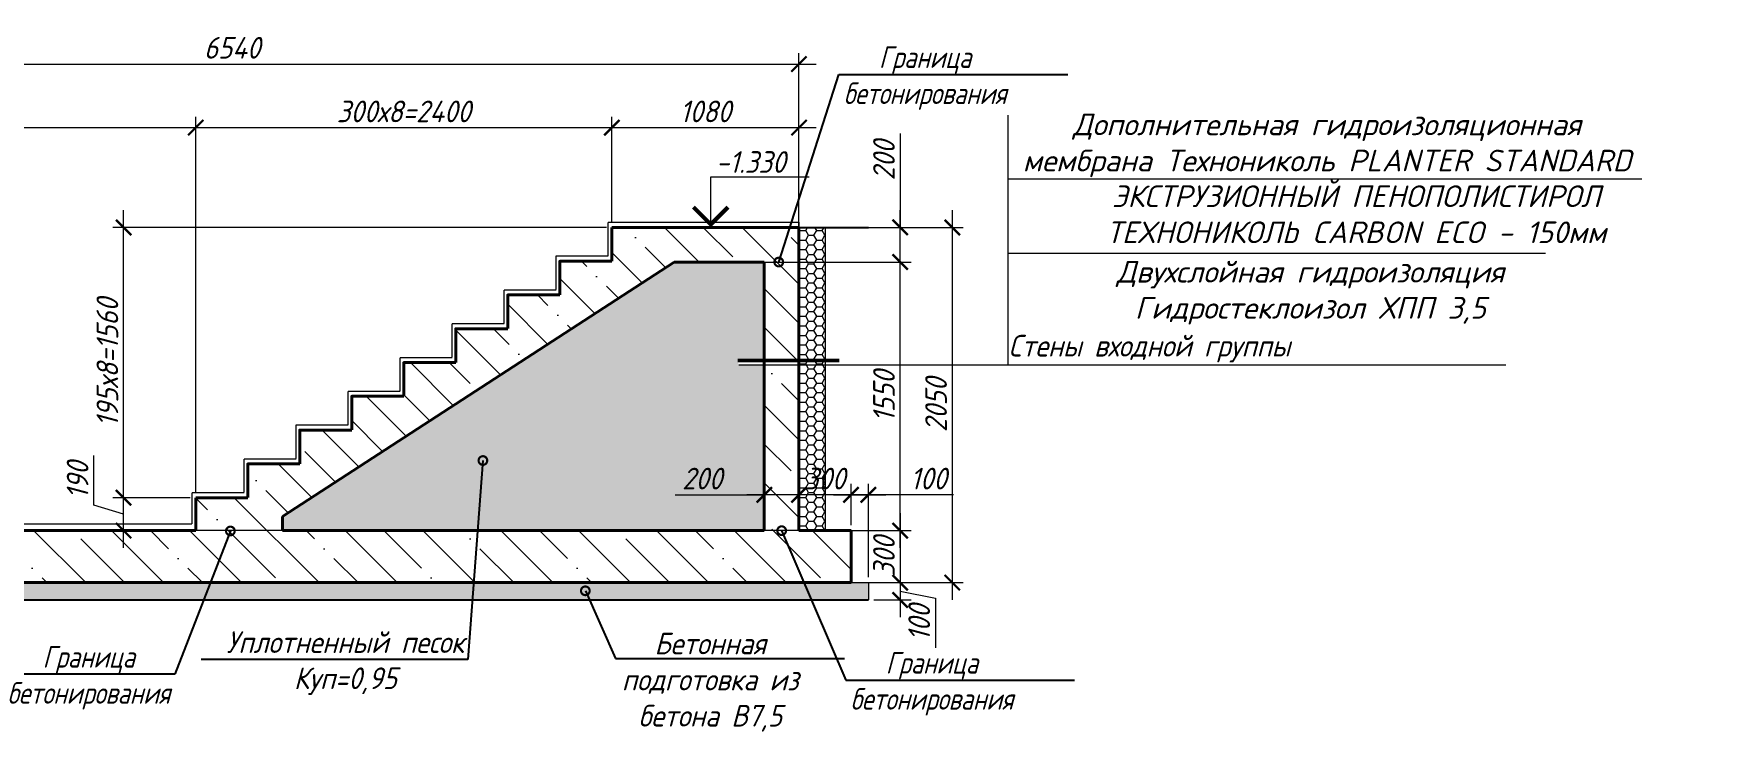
# Model space of a CAD drawing. Header units: millimetres. Extents: x 504091 to 2165846, y 135022 to 442887.
# Drawn here: x 1554106 to 1563790, y 260705 to 264744 of the extents above; entities that cross this region are included whole.
import ezdxf
from ezdxf import colors
from ezdxf.entities.mleader import LeaderData, LeaderLine
from ezdxf.math import Vec2, Vec3

# ---------------------------------------------------------------- set-up
doc = ezdxf.new("R2010")
doc.units = ezdxf.units.MM
doc.linetypes.add('IMPORT-ADSK_Штриховая_ш3 п1_5 _2_', pattern=[4.5, 3, -1.5])
doc.layers.get('Defpoints').update_dxf_attribs({"color": 255})
doc.layers.add('PS_Выноски', color=7, linetype='Continuous')
doc.layers.add('SGRAND', color=7, linetype='Continuous')
for name, color, linetype, lineweight in [('S-STRS', 31, 'Continuous', 9), ('Монолит тонкий', 204, 'Continuous', 9), ('Размер', 7, 'Continuous', 13), ('размеры', 7, 'Continuous', 9), ('Размеры КР', 164, 'Continuous', 9), ('СПДС_+АР_Выноски', 4, 'Continuous', 9)]:
    doc.layers.add(name, color=color, linetype=linetype, lineweight=lineweight)
doc.styles.add('GOST 2.304_new', font='isocpeur.ttf', dxfattribs={"width": 0.9, "oblique": 15})
doc.linetypes.add('zem', pattern='A,1.9,[130,ltypeshp.shx,S=2.4,R=135,X=0.5,Y=-1.8],2,[130,ltypeshp.shx,S=2.4,R=135,X=0.5,Y=-1.8],2,[130,ltypeshp.shx,S=2.4,R=135,X=0.5,Y=-1.8],3.8', length=9.7)
doc.linetypes.add('зигзаг', pattern='A,0.00254,-5.08,[131,ltypeshp.shx,S=5.08,R=0,X=-5.08,Y=0],-10.16,[131,ltypeshp.shx,S=5.08,R=180,X=5.08,Y=0],-5.08', length=20.32254)
doc.dimstyles.new('SPDS 1_50', dxfattribs={"dimscale": 50, "dimtxt": 2.5, "dimasz": 1.77, "dimexe": 1.25, "dimexo": 0.625, "dimtad": 1, "dimdec": 0, "dimrnd": 0.001, "dimzin": 9, "dimtxsty": 'GOST 2.304_new', "dimblk": 'ARCHTICK', "dimcen": 2.5, "dimdle": 2, "dimclrt": 256, "dimadec": 0, "dimazin": 2, "dimtfac": 0.75, "dimtdec": 0, "dimtmove": 1, "dimatfit": 3, "dimfxl": 0, "dimtolj": 1, "dimlwd": 9, "dimlwe": 9, "dimarcsym": 0})

# ---------------------------------------------------------------- blocks, each defined once
blk = doc.blocks.new('_DotSmall')
at = {"color": 0, "linetype": 'ByBlock', "lineweight": 35, "const_width": 0.5}
blk.add_lwpolyline([(-0.0625, 0, 1), (0.0625, 0, 1)], format="xyb", close=True, dxfattribs=at)
blk = doc.blocks.new('_ArchTick')
at = {"color": 0, "linetype": 'ByBlock', "const_width": 0.15}
blk.add_lwpolyline([(-0.5, -0.5), (0.5, 0.5)], dxfattribs=at)
blk = doc.blocks.new('*D3674')
at = {"layer": 'Defpoints', "color": 0, "lineweight": 20, "transparency": 16777216}
for p in [(1558521.2, 262082.1), (1558521.2, 261875.3), (1558821.2, 261875.3)]:
    blk.add_point(p, dxfattribs=at)
at = {"layer": 'Размеры КР', "color": 0, "lineweight": 9, "transparency": 16777216}
for p, q in [((1558921.2, 262082.1), (1558421.2, 262082.1)), ((1558521.2, 261906.6), (1558521.2, 262144.6)), ((1558821.2, 261906.6), (1558821.2, 262144.6))]:
    blk.add_line(p, q, dxfattribs=at)
at = {"layer": 'Размеры КР', "color": 0, "lineweight": 9, "transparency": 16777216, "xscale": 88.5, "yscale": 88.5, "zscale": 88.5, "rotation": 180}
blk.add_blockref('_ArchTick', (1558521.2, 262082.1), dxfattribs=at)
at = {"layer": 'Размеры КР', "color": 0, "lineweight": 9, "transparency": 16777216, "xscale": 88.5, "yscale": 88.5, "zscale": 88.5}
blk.add_blockref('_ArchTick', (1558821.2, 262082.1), dxfattribs=at)
at = {"layer": 'Размеры КР', "lineweight": 20, "transparency": 16777216, "insert": (1558671.2, 262175.8), "char_height": 125, "attachment_point": 5, "style": 'GOST 2.304_new'}
blk.add_mtext('\\A1;300', dxfattribs=at)
blk = doc.blocks.new('*D3683')
at = {"layer": 'Defpoints', "color": 0, "lineweight": 20, "transparency": 16777216}
for p in [(1558290.5, 263425.3), (1559105.2, 263425.3), (1558521.2, 261875.3)]:
    blk.add_point(p, dxfattribs=at)
at = {"layer": 'Размеры КР', "color": 0, "lineweight": 9, "transparency": 16777216}
for p, q in [((1559105.2, 261775.3), (1559105.2, 263525.3)), ((1558321.8, 263425.3), (1559167.7, 263425.3)), ((1558552.5, 261875.3), (1559167.7, 261875.3))]:
    blk.add_line(p, q, dxfattribs=at)
at = {"layer": 'Размеры КР', "color": 0, "lineweight": 9, "transparency": 16777216, "xscale": 88.5, "yscale": 88.5, "zscale": 88.5}
for p, rotation in [((1559105.2, 263425.3), 90), ((1559105.2, 261875.3), 270)]:
    blk.add_blockref('_ArchTick', p, dxfattribs=dict(at, rotation=rotation))
at = {"layer": 'Размеры КР', "lineweight": 20, "transparency": 16777216, "insert": (1559011.4, 262650.3), "char_height": 125, "attachment_point": 5, "rotation": 90, "style": 'GOST 2.304_new'}
blk.add_mtext('\\A1;1550', dxfattribs=at)
blk = doc.blocks.new('*D3684')
at = {"layer": 'Defpoints', "color": 0, "lineweight": 20, "transparency": 16777216}
for p in [(1558468.6, 263625.3), (1558821.2, 261575.3), (1559405.5, 261575.3)]:
    blk.add_point(p, dxfattribs=at)
at = {"layer": 'Размеры КР', "color": 0, "lineweight": 9, "transparency": 16777216}
for p, q in [((1559405.5, 263725.3), (1559405.5, 261475.3)), ((1558499.8, 263625.3), (1559468, 263625.3)), ((1558852.5, 261575.3), (1559468, 261575.3))]:
    blk.add_line(p, q, dxfattribs=at)
at = {"layer": 'Размеры КР', "color": 0, "lineweight": 9, "transparency": 16777216, "xscale": 88.5, "yscale": 88.5, "zscale": 88.5}
for p, rotation in [((1559405.5, 263625.3), 90), ((1559405.5, 261575.3), 270)]:
    blk.add_blockref('_ArchTick', p, dxfattribs=dict(at, rotation=rotation))
at = {"layer": 'Размеры КР', "lineweight": 20, "transparency": 16777216, "insert": (1559311.8, 262600.3), "char_height": 125, "attachment_point": 5, "rotation": 90, "style": 'GOST 2.304_new'}
blk.add_mtext('\\A1;2050', dxfattribs=at)
blk = doc.blocks.new('*D3677')
at = {"layer": 'Defpoints', "color": 0, "lineweight": 20, "transparency": 16777216}
for p in [(1558921.2, 262082.1), (1558821.2, 261875.3), (1558921.2, 261575.3)]:
    blk.add_point(p, dxfattribs=at)
at = {"layer": 'Размеры КР', "color": 0, "lineweight": 9, "transparency": 16777216}
for p, q in [((1558721.2, 262082.1), (1559021.2, 262082.1)), ((1558821.2, 261906.6), (1558821.2, 262144.6)), ((1558921.2, 261606.6), (1558921.2, 262144.6)), ((1559411.6, 262082.1), (1558921.2, 262082.1))]:
    blk.add_line(p, q, dxfattribs=at)
at = {"layer": 'Размеры КР', "color": 0, "lineweight": 9, "transparency": 16777216, "xscale": 88.5, "yscale": 88.5, "zscale": 88.5, "rotation": 180}
blk.add_blockref('_ArchTick', (1558821.2, 262082.1), dxfattribs=at)
at = {"layer": 'Размеры КР', "color": 0, "lineweight": 9, "transparency": 16777216, "xscale": 88.5, "yscale": 88.5, "zscale": 88.5}
blk.add_blockref('_ArchTick', (1558921.2, 262082.1), dxfattribs=at)
at = {"layer": 'Размеры КР', "lineweight": 20, "transparency": 16777216, "insert": (1559268, 262175.8), "char_height": 125, "attachment_point": 5, "style": 'GOST 2.304_new'}
blk.add_mtext('\\A1;100', dxfattribs=at)
blk = doc.blocks.new('*D3678')
at = {"layer": 'Defpoints', "color": 0, "lineweight": 20, "transparency": 16777216}
for p in [(1558921.2, 261575.3), (1558921.2, 261475.3), (1559105.2, 261475.3)]:
    blk.add_point(p, dxfattribs=at)
at = {"layer": 'Размеры КР', "color": 0, "lineweight": 9, "transparency": 16777216}
for p, q in [((1559105.2, 261675.3), (1559105.2, 261375.3)), ((1558952.5, 261575.3), (1559167.7, 261575.3)), ((1558952.5, 261475.3), (1559167.7, 261475.3)), ((1559105.2, 261525.3), (1559308.3, 261486.4)), ((1559308.3, 261486.4), (1559308.3, 261199.2))]:
    blk.add_line(p, q, dxfattribs=at)
at = {"layer": 'Размеры КР', "color": 0, "lineweight": 9, "transparency": 16777216, "xscale": 88.5, "yscale": 88.5, "zscale": 88.5}
for p, rotation in [((1559105.2, 261575.3), 90), ((1559105.2, 261475.3), 270)]:
    blk.add_blockref('_ArchTick', p, dxfattribs=dict(at, rotation=rotation))
at = {"layer": 'Размеры КР', "lineweight": 20, "transparency": 16777216, "insert": (1559214.6, 261342.8), "char_height": 125, "attachment_point": 5, "rotation": 90, "style": 'GOST 2.304_new'}
blk.add_mtext('\\A1;100', dxfattribs=at)
blk = doc.blocks.new('*D3673')
at = {"layer": 'Defpoints', "color": 0, "lineweight": 20, "transparency": 16777216}
for p in [(1558483.9, 263625.3), (1559105.2, 263625.3), (1558483.9, 263425.3)]:
    blk.add_point(p, dxfattribs=at)
at = {"layer": 'Размеры КР', "color": 0, "lineweight": 9, "transparency": 16777216}
for p, q in [((1559105.2, 264166.4), (1559105.2, 263625.3)), ((1559105.2, 263325.3), (1559105.2, 263725.3)), ((1558515.1, 263625.3), (1559167.7, 263625.3)), ((1558515.1, 263425.3), (1559167.7, 263425.3))]:
    blk.add_line(p, q, dxfattribs=at)
at = {"layer": 'Размеры КР', "color": 0, "lineweight": 9, "transparency": 16777216, "xscale": 88.5, "yscale": 88.5, "zscale": 88.5}
for p, rotation in [((1559105.2, 263625.3), 90), ((1559105.2, 263425.3), 270)]:
    blk.add_blockref('_ArchTick', p, dxfattribs=dict(at, rotation=rotation))
at = {"layer": 'Размеры КР', "lineweight": 20, "transparency": 16777216, "insert": (1559011.4, 264011.5), "char_height": 125, "attachment_point": 5, "rotation": 90, "style": 'GOST 2.304_new'}
blk.add_mtext('\\A1;200', dxfattribs=at)
blk = doc.blocks.new('*D3688')
at = {"layer": 'Defpoints', "color": 0, "lineweight": 20, "transparency": 16777216}
for p in [(1555041.2, 264200.9), (1552180.8, 263356.5), (1555041.2, 262065.5)]:
    blk.add_point(p, dxfattribs=at)
at = {"layer": 'Размеры КР', "color": 0, "lineweight": 9, "transparency": 16777216}
for p, q in [((1552080.8, 264200.9), (1555141.2, 264200.9)), ((1552180.8, 263387.7), (1552180.8, 264263.4)), ((1555041.2, 262096.8), (1555041.2, 264263.4))]:
    blk.add_line(p, q, dxfattribs=at)
at = {"layer": 'Размеры КР', "color": 0, "lineweight": 9, "transparency": 16777216, "xscale": 88.5, "yscale": 88.5, "zscale": 88.5, "rotation": 180}
blk.add_blockref('_ArchTick', (1552180.8, 264200.9), dxfattribs=at)
at = {"layer": 'Размеры КР', "color": 0, "lineweight": 9, "transparency": 16777216, "xscale": 88.5, "yscale": 88.5, "zscale": 88.5}
blk.add_blockref('_ArchTick', (1555041.2, 264200.9), dxfattribs=at)
at = {"layer": 'Размеры КР', "lineweight": 20, "transparency": 16777216, "insert": (1553611, 264294.6), "char_height": 125, "attachment_point": 5, "style": 'GOST 2.304_new'}
blk.add_mtext('\\A1;2860', dxfattribs=at)
blk = doc.blocks.new('*D3689')
at = {"layer": 'Defpoints', "color": 0, "lineweight": 20, "transparency": 16777216}
for p in [(1557441.2, 264200.9), (1557441.2, 263625.3), (1555041.2, 262065.5)]:
    blk.add_point(p, dxfattribs=at)
at = {"layer": 'Размеры КР', "color": 0, "lineweight": 9, "transparency": 16777216}
for p, q in [((1554941.2, 264200.9), (1557541.2, 264200.9)), ((1555041.2, 262096.8), (1555041.2, 264263.4)), ((1557441.2, 263656.6), (1557441.2, 264263.4))]:
    blk.add_line(p, q, dxfattribs=at)
at = {"layer": 'Размеры КР', "color": 0, "lineweight": 9, "transparency": 16777216, "xscale": 88.5, "yscale": 88.5, "zscale": 88.5, "rotation": 180}
blk.add_blockref('_ArchTick', (1555041.2, 264200.9), dxfattribs=at)
at = {"layer": 'Размеры КР', "color": 0, "lineweight": 9, "transparency": 16777216, "xscale": 88.5, "yscale": 88.5, "zscale": 88.5}
blk.add_blockref('_ArchTick', (1557441.2, 264200.9), dxfattribs=at)
at = {"layer": 'Размеры КР', "lineweight": 20, "transparency": 16777216, "insert": (1556241.2, 264294.6), "char_height": 125, "attachment_point": 5, "style": 'GOST 2.304_new'}
blk.add_mtext('\\A1;300х8=2400', dxfattribs=at)
blk = doc.blocks.new('*D3690')
at = {"layer": 'Defpoints', "color": 0, "lineweight": 20, "transparency": 16777216}
for p in [(1558521.2, 264200.9), (1557441.2, 263625.3), (1558521.2, 263625.3)]:
    blk.add_point(p, dxfattribs=at)
at = {"layer": 'Размеры КР', "color": 0, "lineweight": 9, "transparency": 16777216}
for p, q in [((1557341.2, 264200.9), (1558621.2, 264200.9)), ((1557441.2, 263656.6), (1557441.2, 264263.4)), ((1558521.2, 263656.6), (1558521.2, 264263.4))]:
    blk.add_line(p, q, dxfattribs=at)
at = {"layer": 'Размеры КР', "color": 0, "lineweight": 9, "transparency": 16777216, "xscale": 88.5, "yscale": 88.5, "zscale": 88.5, "rotation": 180}
blk.add_blockref('_ArchTick', (1557441.2, 264200.9), dxfattribs=at)
at = {"layer": 'Размеры КР', "color": 0, "lineweight": 9, "transparency": 16777216, "xscale": 88.5, "yscale": 88.5, "zscale": 88.5}
blk.add_blockref('_ArchTick', (1558521.2, 264200.9), dxfattribs=at)
at = {"layer": 'Размеры КР', "lineweight": 20, "transparency": 16777216, "insert": (1557981.2, 264294.6), "char_height": 125, "attachment_point": 5, "style": 'GOST 2.304_new'}
blk.add_mtext('\\A1;1080', dxfattribs=at)
blk = doc.blocks.new('*D3691')
at = {"layer": 'Defpoints', "color": 0, "lineweight": 20, "transparency": 16777216}
for p in [(1554625.5, 262065.5), (1555041.2, 262065.5), (1555041.2, 261875.3)]:
    blk.add_point(p, dxfattribs=at)
at = {"layer": 'Размеры КР', "color": 0, "lineweight": 9, "transparency": 16777216}
for p, q in [((1554453.7, 262022), (1554453.7, 262309.2)), ((1554625.5, 261775.3), (1554625.5, 262165.5)), ((1555009.9, 262065.5), (1554563, 262065.5)), ((1554625.5, 261970.4), (1554453.7, 262022)), ((1555009.9, 261875.3), (1554563, 261875.3))]:
    blk.add_line(p, q, dxfattribs=at)
at = {"layer": 'Размеры КР', "color": 0, "lineweight": 9, "transparency": 16777216, "xscale": 88.5, "yscale": 88.5, "zscale": 88.5}
for p, rotation in [((1554625.5, 262065.5), 90), ((1554625.5, 261875.3), 270)]:
    blk.add_blockref('_ArchTick', p, dxfattribs=dict(at, rotation=rotation))
at = {"layer": 'Размеры КР', "lineweight": 20, "transparency": 16777216, "insert": (1554359.9, 262165.6), "char_height": 125, "attachment_point": 5, "rotation": 90, "style": 'GOST 2.304_new'}
blk.add_mtext('\\A1;190', dxfattribs=at)
blk = doc.blocks.new('*D3692')
at = {"layer": 'Defpoints', "color": 0, "lineweight": 20, "transparency": 16777216}
for p in [(1554625.5, 263625.3), (1557441.2, 263625.3), (1555041.2, 262065.5)]:
    blk.add_point(p, dxfattribs=at)
at = {"layer": 'Размеры КР', "color": 0, "lineweight": 9, "transparency": 16777216}
for p, q in [((1554625.5, 261965.5), (1554625.5, 263725.3)), ((1557409.9, 263625.3), (1554563, 263625.3)), ((1555009.9, 262065.5), (1554563, 262065.5))]:
    blk.add_line(p, q, dxfattribs=at)
at = {"layer": 'Размеры КР', "color": 0, "lineweight": 9, "transparency": 16777216, "xscale": 88.5, "yscale": 88.5, "zscale": 88.5}
for p, rotation in [((1554625.5, 263625.3), 90), ((1554625.5, 262065.5), 270)]:
    blk.add_blockref('_ArchTick', p, dxfattribs=dict(at, rotation=rotation))
at = {"layer": 'Размеры КР', "lineweight": 20, "transparency": 16777216, "insert": (1554531.8, 262845.4), "char_height": 125, "attachment_point": 5, "rotation": 90, "style": 'GOST 2.304_new'}
blk.add_mtext('\\A1;195х8=1560', dxfattribs=at)
blk = doc.blocks.new('*D3693')
at = {"layer": 'Defpoints', "color": 0, "lineweight": 20, "transparency": 16777216}
for p in [(1558321.2, 262082.1), (1558321.2, 261974.9), (1558521.2, 262025.6)]:
    blk.add_point(p, dxfattribs=at)
at = {"layer": 'Размеры КР', "color": 0, "lineweight": 9, "transparency": 16777216}
for p, q in [((1557807.6, 262082.1), (1558321.2, 262082.1)), ((1558621.2, 262082.1), (1558221.2, 262082.1)), ((1558321.2, 262006.2), (1558321.2, 262144.6)), ((1558521.2, 262056.8), (1558521.2, 262144.6))]:
    blk.add_line(p, q, dxfattribs=at)
at = {"layer": 'Размеры КР', "color": 0, "lineweight": 9, "transparency": 16777216, "xscale": 88.5, "yscale": 88.5, "zscale": 88.5, "rotation": 180}
blk.add_blockref('_ArchTick', (1558321.2, 262082.1), dxfattribs=at)
at = {"layer": 'Размеры КР', "color": 0, "lineweight": 9, "transparency": 16777216, "xscale": 88.5, "yscale": 88.5, "zscale": 88.5}
blk.add_blockref('_ArchTick', (1558521.2, 262082.1), dxfattribs=at)
at = {"layer": 'Размеры КР', "lineweight": 20, "transparency": 16777216, "insert": (1557962.4, 262175.8), "char_height": 125, "attachment_point": 5, "style": 'GOST 2.304_new'}
blk.add_mtext('\\A1;200', dxfattribs=at)
blk = doc.blocks.new('*D3703')
at = {"layer": 'Defpoints', "color": 0, "lineweight": 20, "transparency": 16777216}
for p in [(1558521.2, 264568.1), (1551980.8, 263571.3), (1558521.2, 263143.2)]:
    blk.add_point(p, dxfattribs=at)
at = {"layer": 'Размеры КР', "color": 0, "lineweight": 9, "transparency": 16777216}
for p, q in [((1551880.8, 264568.1), (1558621.2, 264568.1)), ((1551980.8, 263602.5), (1551980.8, 264630.6)), ((1558521.2, 263174.5), (1558521.2, 264630.6))]:
    blk.add_line(p, q, dxfattribs=at)
at = {"layer": 'Размеры КР', "color": 0, "lineweight": 9, "transparency": 16777216, "xscale": 88.5, "yscale": 88.5, "zscale": 88.5, "rotation": 180}
blk.add_blockref('_ArchTick', (1551980.8, 264568.1), dxfattribs=at)
at = {"layer": 'Размеры КР', "color": 0, "lineweight": 9, "transparency": 16777216, "xscale": 88.5, "yscale": 88.5, "zscale": 88.5}
blk.add_blockref('_ArchTick', (1558521.2, 264568.1), dxfattribs=at)
at = {"layer": 'Размеры КР', "lineweight": 20, "transparency": 16777216, "insert": (1555251, 264661.8), "char_height": 125, "attachment_point": 5, "style": 'GOST 2.304_new'}
blk.add_mtext('\\A1;6540', dxfattribs=at)
blk = doc.blocks.new('*D3803')
at = {"layer": 'Defpoints', "color": 0, "lineweight": 20, "transparency": 16777216}
for p in [(1558960, 261875.3), (1558960, 261575.3), (1559105.2, 261575.3)]:
    blk.add_point(p, dxfattribs=at)
at = {"layer": 'Размеры КР', "color": 0, "lineweight": 9, "transparency": 16777216}
for p, q in [((1559105.2, 261975.3), (1559105.2, 261475.3)), ((1558991.2, 261875.3), (1559167.7, 261875.3)), ((1558991.2, 261575.3), (1559167.7, 261575.3))]:
    blk.add_line(p, q, dxfattribs=at)
at = {"layer": 'Размеры КР', "color": 0, "lineweight": 9, "transparency": 16777216, "xscale": 88.5, "yscale": 88.5, "zscale": 88.5}
for p, rotation in [((1559105.2, 261875.3), 90), ((1559105.2, 261575.3), 270)]:
    blk.add_blockref('_ArchTick', p, dxfattribs=dict(at, rotation=rotation))
at = {"layer": 'Размеры КР', "lineweight": 20, "transparency": 16777216, "insert": (1559011.4, 261725.3), "char_height": 125, "attachment_point": 5, "rotation": 90, "style": 'GOST 2.304_new'}
blk.add_mtext('\\A1;300', dxfattribs=at)

msp = doc.modelspace()

# ---------------------------------------------------------------- hatches: boundary and pattern name
at = {"layer": 'SGRAND', "lineweight": 20}
h = msp.add_hatch(dxfattribs=at)
h.set_pattern_fill('ANSI35', color=256, scale=50, angle=90)
h.set_pattern_definition([(135, (7529.9, 17788.52), (-224.5064, -224.5064), []), (135, (7529.9, 18013.03), (-224.5064, -224.5064), [396.875, -79.375, 0, -79.375])])
h.paths.add_polyline_path([(1557800.4772, 263425.3035), (1558321.2349, 263425.3035), (1558398.1437, 263425.3035, -0.508313828), (1558406.3021, 263431.2549), (1558468.5275, 263625.3035), (1557441.1968, 263625.3035), (1557441.1968, 263430.3333), (1557141.1968, 263430.3333), (1557141.1968, 263235.3631), (1556841.1968, 263235.3631), (1556841.1968, 263040.393), (1556541.1968, 263040.393), (1556541.1968, 262845.4228), (1556241.1968, 262845.4228), (1556241.1968, 262650.4527), (1555941.1968, 262650.4527), (1555941.1968, 262455.4825), (1555641.1968, 262455.4825), (1555641.1968, 262260.5123), (1555341.1968, 262260.5123), (1555341.1968, 262065.5422), (1555041.1968, 262065.5422), (1555041.1968, 261875.3035), (1555235.2364, 261875.3035, -0.433167119), (1555243.4564, 261879.2501, -0.22762522), (1555247.1571, 261875.3035), (1555541.1968, 261875.3035), (1555541.1968, 261956.9959)])
h.paths.add_polyline_path([(1555241.926, 261875.3035), (1555041.1968, 261875.3035), (1552180.797, 261875.3035), (1551980.797, 261875.3035), (1551680.797, 261875.3035), (1551680.797, 261575.3035), (1555125.5973, 261575.3035)])
h.paths.add_polyline_path([(1552180.797, 263825.3035), (1551980.797, 263825.3035), (1551980.797, 262199.5324), (1552053.6959, 261875.3035), (1552180.797, 261875.3035)])
h.paths.add_polyline_path([(1551980.797, 262199.5324), (1551980.797, 261875.3035), (1552053.6959, 261875.3035)], flags=17)
h.paths.add_polyline_path([(1558421.2349, 261875.3035), (1558321.2349, 261875.3035), (1555541.1968, 261875.3035), (1555247.1571, 261875.3035), (1555241.926, 261875.3035), (1555125.5973, 261575.3035), (1558644.5551, 261575.3035)])
h.paths.add_polyline_path([(1558821.2349, 261875.3035), (1558521.2349, 261875.3035), (1558421.2349, 261875.3035), (1558644.5551, 261575.3035), (1558821.2349, 261575.3035)])
h.paths.add_polyline_path([(1558521.2349, 263425.3035), (1558321.2349, 263425.3035), (1558321.2349, 261875.3035), (1558521.2349, 261875.3035)])
h.paths.add_polyline_path([(1558521.2349, 263625.3035), (1558468.5275, 263625.3035), (1558406.3021, 263431.2549), (1558404.3937, 263425.3035), (1558521.2349, 263425.3035)])
h = msp.add_hatch(dxfattribs=at)
h.set_pattern_fill('HONEY', color=256, scale=10)
h.paths.add_polyline_path([(1558671.2349, 263625.3035), (1558521.2349, 263625.3035), (1558521.2349, 261875.3035), (1558671.2349, 261875.3035)])
h.paths.add_polyline_path([(1558483.6276, 262033.1545), (1558782.3776, 262033.1545), (1558862.1917, 262331.0249), (1558563.4417, 262331.0249)], flags=9)
at = {"layer": 'SGRAND', "lineweight": 9}
h = msp.add_hatch(dxfattribs=at)
h.set_pattern_fill('AR-SAND', color=256, scale=1.5)
h.paths.add_polyline_path([(1558321.2349, 262829.9748), (1558173.2658, 262829.9748), (1558168.0309, 262857.2434), (1558321.2349, 262857.2434), (1558321.2349, 263425.3035), (1557800.4772, 263425.3035), (1555541.1968, 261956.9959), (1555541.1968, 261875.3035), (1558321.2349, 261875.3035)])
h.paths.add_polyline_path([(1557774.8225, 262033.1545), (1558073.5725, 262033.1545), (1558153.3866, 262331.0249), (1557854.6366, 262331.0249)], flags=24)
at = {"layer": 'SGRAND', "lineweight": 20}
h = msp.add_hatch(dxfattribs=at)
h.set_pattern_fill('AR-CONC', color=256, scale=0.5)
h.set_pattern_definition([(50, (386283.35, 21806.51), (91.0923345, -7.969543), [9.525, -104.775]), (355, (386283.35, 21806.51), (-17.621711, 95.5284226), [7.62, -83.820292]), (100.451445, (386290.94, 21805.85), (73.4706235, 87.558876), [8.0950044, -89.045122]), (46.1842, (386283.35, 21831.91), (135.53952, -21.021164), [14.2875, -157.1625]), (96.635558, (386294.64, 21830.16), (118.702067, 123.713062), [12.142512, -133.567804]), (351.184151, (386283.35, 21831.91), (118.702067, 123.713062), [11.429984, -125.729866]), (21, (386296.05, 21825.56), (75.8071956, -51.132599), [9.525, -104.775]), (326, (386296.05, 21825.56), (30.901014, 92.093983), [7.62, -83.82]), (71.451445, (386302.37, 21821.3), (106.7082096, 40.9613844), [8.0950044, -89.044969]), (37.5, (386283.35, 21806.512), (1.5443016, 42.2775194), [0, -82.804, 0, -85.09, 0, -84.1375]), (7.5, (386283.35, 21806.51), (33.4098313, 50.0902874), [0, -48.514, 0, -80.899, 0, -32.0675]), (327.5, (386255.03, 21806.512), (67.7952976, -2.864372), [0, -31.75, 0, -99.06, 0, -131.445]), (317.5, (386242.33, 21806.51), (74.0645907, 12.7132455), [0, -41.275, 0, -65.786, 0, -93.345])])
h.paths.add_polyline_path([(1558921.2349, 261575.3035), (1553360.797, 261575.3035), (1551590.797, 261575.3035), (1551580.8655, 261575.3035), (1551580.8655, 261475.3035), (1558921.2349, 261475.3035)])

# ---------------------------------------------------------------- linework, layer by layer
at = {"layer": 'PS_Выноски', "linetype": 'zem'}
for p, q in [((1558521.2349, 263625.3035), (1558923.0135, 263625.3035)), ((1551580.797, 261475.3035), (1558921.2349, 261475.3035))]:
    msp.add_line(p, q, dxfattribs=at)
at = {"layer": 'S-STRS', "color": 18, "linetype": 'IMPORT-ADSK_Штриховая_ш3 п1_5 _2_', "true_color": 0x000000}
for p, q in [((1557421.1968, 263461.3035), (1557421.1968, 263655.3035)), ((1557421.1968, 263655.3035), (1558521.2349, 263655.3035)), ((1558521.2349, 263655.3035), (1558521.2349, 263625.3035))]:
    msp.add_line(p, q, dxfattribs=at)
for points in [[(1557121.1968, 263266.3333), (1557121.1968, 263460.3333), (1557421.1968, 263460.3333)], [(1556821.1968, 263071.3631), (1556821.1968, 263265.3631), (1557121.1968, 263265.3631)], [(1556521.1968, 262876.393), (1556521.1968, 263070.393), (1556821.1968, 263070.393)], [(1556221.1968, 262681.4228), (1556221.1968, 262875.4228), (1556521.1968, 262875.4228)], [(1555921.1968, 262486.4527), (1555921.1968, 262680.4527), (1556221.1968, 262680.4527)], [(1555621.1968, 262291.4825), (1555621.1968, 262485.4825), (1555921.1968, 262485.4825)], [(1555321.1968, 262096.5123), (1555321.1968, 262290.5123), (1555621.1968, 262290.5123)], [(1552180.797, 261915.3035), (1555021.1968, 261915.3035), (1555021.1968, 262095.5422), (1555321.1968, 262095.5422)]]:
    msp.add_lwpolyline(points, dxfattribs=at)
at = {"layer": 'SGRAND', "lineweight": 20}
for p, q in [((1558671.2349, 263625.3035), (1558671.2349, 261875.3035)), ((1558821.2349, 261575.3035), (1558921.2349, 261575.3035)), ((1558921.2349, 261575.3035), (1558921.2349, 261475.3035)), ((1551580.797, 261475.3035), (1558921.2349, 261475.3035))]:
    msp.add_line(p, q, dxfattribs=at)
at = {"layer": 'Монолит тонкий', "lineweight": 40, "ltscale": 100}
for p, q in [((1557441.1968, 263431.3035), (1557441.1968, 263625.3035)), ((1557441.1968, 263625.3035), (1558521.2349, 263625.3035)), ((1558521.2349, 263625.3035), (1558521.2349, 261875.3035)), ((1555541.1968, 261956.9959), (1557800.4772, 263425.3035)), ((1557800.4772, 263425.3035), (1558321.2349, 263425.3035)), ((1558321.2349, 263425.3035), (1558321.2349, 261875.3035)), ((1555041.1968, 261875.3035), (1555041.1968, 262065.5422)), ((1555041.1968, 262065.5422), (1555341.1968, 262065.5422)), ((1555541.1968, 261875.3035), (1555541.1968, 261956.9959)), ((1552180.797, 261875.3035), (1555041.1968, 261875.3035)), ((1555541.1968, 261875.3035), (1558321.2349, 261875.3035)), ((1558521.2349, 261875.3035), (1558821.2349, 261875.3035)), ((1558821.2349, 261875.3035), (1558821.2349, 261575.3035)), ((1551680.797, 261575.3035), (1558821.2349, 261575.3035))]:
    msp.add_line(p, q, dxfattribs=at)
for points in [[(1557141.1968, 263236.3333), (1557141.1968, 263430.3333), (1557441.1968, 263430.3333)], [(1556841.1968, 263041.3631), (1556841.1968, 263235.3631), (1557141.1968, 263235.3631)], [(1556541.1968, 262846.393), (1556541.1968, 263040.393), (1556841.1968, 263040.393)], [(1556241.1968, 262651.4228), (1556241.1968, 262845.4228), (1556541.1968, 262845.4228)], [(1555941.1968, 262456.4527), (1555941.1968, 262650.4527), (1556241.1968, 262650.4527)], [(1555641.1968, 262261.4825), (1555641.1968, 262455.4825), (1555941.1968, 262455.4825)], [(1555341.1968, 262066.5123), (1555341.1968, 262260.5123), (1555641.1968, 262260.5123)]]:
    msp.add_lwpolyline(points, dxfattribs=at)
at = {"layer": 'размеры', "ltscale": 50}
msp.add_lwpolyline([(1558012.2281, 263625.3035), (1558012.2281, 263917.6071), (1558579.3497, 263917.6071)], dxfattribs=at)
at = {"layer": 'размеры', "ltscale": 50, "const_width": 24}
msp.add_lwpolyline([(1558112.2281, 263742.274), (1558012.2281, 263642.274), (1557912.2281, 263742.274)], dxfattribs=at)
at = {"layer": 'Размеры КР', "linetype": 'зигзаг', "lineweight": 20}
for p, q in [((1558321.2349, 263425.3035), (1558521.2349, 263425.3035)), ((1555541.1968, 261875.3035), (1555041.1968, 261875.3035))]:
    msp.add_line(p, q, dxfattribs=at)
at = {"layer": 'Размеры КР', "lineweight": 50}
msp.add_line((1558752.356, 262857.2434), (1558168.0309, 262857.2434), dxfattribs=at)
at = {"layer": 'Размеры КР', "linetype": 'зигзаг', "lineweight": 20, "ltscale": 0.1}
msp.add_line((1558521.2349, 261875.3035), (1558321.2349, 261875.3035), dxfattribs=at)
at = {"layer": 'СПДС_+АР_Выноски', "color": 251, "ltscale": 100, "true_color": 0x636466}
for p, q in [((1562826.6864, 263054.9748), (1559725.9201, 263054.9748)), ((1562598.1494, 262829.9748), (1558173.2658, 262829.9748))]:
    msp.add_line(p, q, dxfattribs=at)

# ---------------------------------------------------------------- texts
at = {"layer": 'Размер', "ltscale": 20, "style": 'GOST 2.304_new', "oblique": 15, "width": 0.9}
msp.add_text('Стены входной группы', height=125, rotation=360, dxfattribs=at).set_placement((1559729.6989, 262879.9748))
at = {"layer": 'размеры', "ltscale": 50, "style": 'GOST 2.304_new', "oblique": 15, "width": 0.9}
msp.add_text('-1.330', height=125, dxfattribs=at).set_placement((1558041.7472, 263940.0803))

# ---------------------------------------------------------------- dimensions: what is measured, and where the dimension line sits
at = {"layer": 'Размеры КР', "lineweight": 20}
for base, p1, p2, picture, middle in [((1558521.2349, 264568.0801), (1551980.797, 263571.2661), (1558521.2349, 263143.2023), '*D3703', (1555251.016, 264661.8301)), ((1555041.1968, 264200.8964), (1552180.797, 263356.4702), (1555041.1968, 262065.5422), '*D3688', (1553610.9969, 264294.6464)), ((1558521.2349, 264200.8964), (1557441.1968, 263625.3035), (1558521.2349, 263625.3035), '*D3690', (1557981.2158, 264294.6464))]:
    dim = msp.add_linear_dim(base=base, p1=p1, p2=p2, dimstyle='SPDS 1_50', dxfattribs=at)
    dim.commit()
    dim.dimension.update_dxf_attribs({"geometry": picture, "text_midpoint": middle})
dim = msp.add_linear_dim(base=(1557441.1968, 264200.8964), p1=(1555041.1968, 262065.5422), p2=(1557441.1968, 263625.3035), text='300х8=<>', dimstyle='SPDS 1_50', dxfattribs=at)
dim.commit()
dim.dimension.update_dxf_attribs({"geometry": '*D3689', "text_midpoint": (1556241.1968, 264294.6464)})
for base, p1, p2, angle, picture, middle in [((1559105.1834, 263625.3035), (1558483.8958, 263425.3035), (1558483.8958, 263625.3035), 90, '*D3673', (1559037.8152, 264011.5407)), ((1558521.2349, 262082.0897), (1558821.2349, 261875.3035), (1558521.2349, 261875.3035), 180, '*D3674', (1558671.2349, 262082.0897)), ((1558921.2349, 262082.0897), (1558821.2349, 261875.3035), (1558921.2349, 261575.3035), 180, '*D3677', (1559267.9519, 262127.3454)), ((1559105.1834, 261575.3035), (1558959.9803, 261875.3035), (1558959.9803, 261575.3035), 90, '*D3803', (1559105.1834, 261725.3035)), ((1559105.1834, 261475.3035), (1558921.2349, 261575.3035), (1558921.2349, 261475.3035), 90, '*D3678', (1559308.3084, 261455.1574))]:
    dim = msp.add_linear_dim(base=base, p1=p1, p2=p2, angle=angle, dimstyle='SPDS 1_50', dxfattribs=at)
    dim.commit()
    dim.dimension.update_dxf_attribs({"geometry": picture, "text_midpoint": middle, "dimtype": 160})
dim = msp.add_linear_dim(base=(1554625.5369, 263625.3035), p1=(1555041.1968, 262065.5422), p2=(1557441.1968, 263625.3035), angle=90, text='195х8=<>', dimstyle='SPDS 1_50', dxfattribs=at)
dim.commit()
dim.dimension.update_dxf_attribs({"geometry": '*D3692', "text_midpoint": (1554531.7869, 262845.4228)})
for base, p1, p2, picture, middle in [((1559405.5196, 261575.3035), (1558468.5599, 263625.3035), (1558821.2349, 261575.3035), '*D3684', (1559311.7696, 262600.3035)), ((1559105.1834, 263425.3035), (1558521.2349, 261875.3035), (1558290.5124, 263425.3035), '*D3683', (1559011.4334, 262650.3035)), ((1554625.5369, 262065.5422), (1555041.1968, 261875.3035), (1555041.1968, 262065.5422), '*D3691', (1554359.9119, 262053.2353))]:
    dim = msp.add_linear_dim(base=base, p1=p1, p2=p2, angle=90, dimstyle='SPDS 1_50', dxfattribs=at)
    dim.commit()
    dim.dimension.update_dxf_attribs({"geometry": picture, "text_midpoint": middle})
dim = msp.add_linear_dim(base=(1558321.2349, 262082.0897), p1=(1558521.2349, 262025.5716), p2=(1558321.2349, 261974.9252), dimstyle='SPDS 1_50', dxfattribs=at)
dim.commit()
dim.dimension.update_dxf_attribs({"geometry": '*D3693', "text_midpoint": (1557962.4299, 262118.25), "dimtype": 160})

# ---------------------------------------------------------------- leaders
at = {"layer": 'Размер', "ltscale": 20}
ml = msp.add_multileader_mtext('Standard', dxfattribs=at)
ml.set_content('\\A1;{\\W0.8;Граница бетонирования}', color=256, style='GOST 2.304_new')
ml.set_leader_properties()
ml.set_arrow_properties(name='DOTSMALL')
ml.build(insert=Vec2(0, 0))
ml.multileader.update_dxf_attribs({"text_left_attachment_type": 6, "text_right_attachment_type": 6, "dogleg_length": 1, "arrow_head_size": 100})
ctx = ml.context
ctx.base_point, ctx.char_height, ctx.arrow_head_size, ctx.landing_gap_size, ctx.plane_origin = Vec3(1558771.5541, 264507.9161), 125, 100, 0, Vec3(1582662.4015, 409002.268)
ctx.left_attachment, ctx.right_attachment, ctx.text_align_type = 6, 6, 1
notes = []
notes.append((ctx, [(0, (1, 1, 0), (1558751.5541, 264507.9161), (1, 0), 20, [(0, [(1558404.3937, 263425.3035)], 0, [])])]))
ctx.mtext.insert, ctx.mtext.width, ctx.mtext.alignment, ctx.mtext.flow_direction = Vec3(1559248.3009, 264670.4161), 1286.674802, 2, 5
ml = msp.add_multileader_mtext('Standard', dxfattribs=at)
ml.set_content('\\A1;Уплотненный песок\\PКуп=0,95', color=256, style='GOST 2.304_new')
ml.set_leader_properties()
ml.set_arrow_properties(name='DOTSMALL')
ml.build(insert=Vec2(0, 0))
ml.multileader.update_dxf_attribs({"text_left_attachment_type": 6, "text_right_attachment_type": 6, "dogleg_length": 1, "arrow_head_size": 100})
ctx = ml.context
ctx.base_point, ctx.char_height, ctx.arrow_head_size, ctx.landing_gap_size, ctx.plane_origin = Vec3(1555218.673, 261131.9149), 125, 100, 0, Vec3(1537395.7005, 409085.5155)
ctx.left_attachment, ctx.right_attachment, ctx.text_align_type = 6, 6, 1
notes.append((ctx, [(0, (1, 1, 0), (1556610.9166, 261131.9149), (-1, 0), 20, [(0, [(1556697.955, 262279.9163)], 0, [])])]))
ctx.mtext.insert, ctx.mtext.rotation, ctx.mtext.width, ctx.mtext.alignment, ctx.mtext.flow_direction = Vec3(1555904.7948, 261294.4149), 6.283185307, 1664.96034, 2, 5
ml = msp.add_multileader_mtext('Standard', dxfattribs=at)
ml.set_content('\\A1;{\\W0.8;Граница бетонирования}', color=256, style='GOST 2.304_new')
ml.set_leader_properties()
ml.set_arrow_properties(name='DOTSMALL')
ml.build(insert=Vec2(0, 0))
ml.multileader.update_dxf_attribs({"text_left_attachment_type": 6, "text_right_attachment_type": 6, "dogleg_length": 1, "arrow_head_size": 100})
ctx = ml.context
ctx.base_point, ctx.char_height, ctx.arrow_head_size, ctx.landing_gap_size, ctx.plane_origin = Vec3(1553947.4187, 261047.4414), 125, 100, 0, Vec3(1576491.627, 407047.4979)
ctx.left_attachment, ctx.right_attachment, ctx.text_align_type = 6, 6, 1
notes.append((ctx, [(1, (1, 1, 0), (1554920.9124, 261047.4414), (-1, 0), 20, [(1, [(1555241.1968, 261873.4228)], 0, [])])]))
ctx.mtext.insert, ctx.mtext.width, ctx.mtext.alignment, ctx.mtext.flow_direction = Vec3(1554424.1655, 261209.9414), 1286.674802, 2, 5
ml = msp.add_multileader_mtext('Standard', dxfattribs=at)
ml.set_content('\\A1;{\\W0.8;Граница бетонирования}', color=256, style='GOST 2.304_new')
ml.set_leader_properties()
ml.set_arrow_properties(name='DOTSMALL')
ml.build(insert=Vec2(0, 0))
ml.multileader.update_dxf_attribs({"text_left_attachment_type": 6, "text_right_attachment_type": 6, "dogleg_length": 1, "arrow_head_size": 100})
ctx = ml.context
ctx.base_point, ctx.char_height, ctx.arrow_head_size, ctx.landing_gap_size, ctx.plane_origin = Vec3(1558810.7166, 261013.0872), 125, 100, 0, Vec3(1582388.4802, 406854.128)
ctx.left_attachment, ctx.right_attachment, ctx.text_align_type = 6, 6, 1
notes.append((ctx, [(0, (1, 1, 0), (1558790.7166, 261013.0872), (1, 0), 20, [(1, [(1558421.2349, 261875.3035)], 0, [])])]))
ctx.mtext.insert, ctx.mtext.width, ctx.mtext.alignment, ctx.mtext.flow_direction = Vec3(1559287.4634, 261175.5872), 1286.674802, 2, 5
ml = msp.add_multileader_mtext('Standard', dxfattribs=at)
ml.set_content('\\A1;Бетонная подготовка из бетона В7,5', color=256, style='GOST 2.304_new')
ml.set_leader_properties()
ml.set_arrow_properties(name='DOTSMALL')
ml.build(insert=Vec2(0, 0))
ml.multileader.update_dxf_attribs({"text_left_attachment_type": 6, "text_right_attachment_type": 6, "dogleg_length": 1, "arrow_head_size": 100})
ctx = ml.context
ctx.base_point, ctx.char_height, ctx.arrow_head_size, ctx.landing_gap_size, ctx.plane_origin = Vec3(1557483.2062, 261136.6637), 125, 100, 0, Vec3(1538138.5755, 406588.0085)
ctx.left_attachment, ctx.right_attachment, ctx.text_align_type = 6, 6, 1
notes.append((ctx, [(1, (1, 1, 0), (1557463.2062, 261136.6637), (1, 0), 20, [(0, [(1557288.7734, 261528.2394)], 0, [])])]))
ctx.mtext.insert, ctx.mtext.rotation, ctx.mtext.width, ctx.mtext.alignment, ctx.mtext.flow_direction = Vec3(1558009.0155, 261286.6637), 6.283185307, 1286.674802, 2, 5
for ctx, leaders in notes:
    for number, flags, end, landing, length, lines in leaders:
        leader = LeaderData()
        leader.index, (leader.has_last_leader_line, leader.has_dogleg_vector, leader.attachment_direction) = number, flags
        leader.last_leader_point, leader.dogleg_vector, leader.dogleg_length = Vec3(end), Vec3(landing), length
        for number, points, colour, breaks in lines:
            line = LeaderLine()
            line.index, line.vertices, line.color, line.breaks = number, Vec3.list(points), colors.encode_raw_color(colour), breaks
            leader.lines.append(line)
        ctx.leaders.append(leader)

# ---------------------------------------------------------------- next in the draw order: texts
at = {"layer": 'Размер', "ltscale": 20, "insert": (1561566.914, 264281.9622), "char_height": 125, "width": 3630.396291, "attachment_point": 2, "style": 'GOST 2.304_new', "bg_fill": 2}
msp.add_mtext('\\A1;{\\W1;Дополнительная гидроизоляционная мембрана Технониколь PLANTER STANDARD}', dxfattribs=at)

# ---------------------------------------------------------------- next in the draw order: texts
at = {"layer": 'Размер', "ltscale": 20, "insert": (1561735.8782, 263867.7986), "char_height": 125, "width": 3983.459268, "attachment_point": 2, "style": 'GOST 2.304_new', "bg_fill": 2}
msp.add_mtext('\\A1;{\\W1;ЭКСТРУЗИОННЫЙ ПЕНОПОЛИСТИРОЛ ТЕХНОНИКОЛЬ CARBON ECO - 150мм}', dxfattribs=at)

# ---------------------------------------------------------------- next in the draw order: linework, layer by layer
at = {"layer": 'СПДС_+АР_Выноски', "color": 251, "ltscale": 100, "true_color": 0x636466}
msp.add_line((1563382.1121, 263903.2707), (1559725.9201, 263903.2707), dxfattribs=at)

# ---------------------------------------------------------------- next in the draw order: texts
at = {"layer": 'Размер', "ltscale": 20, "insert": (1561471.2748, 263431.9089), "char_height": 125, "width": 3454.252384, "attachment_point": 2, "style": 'GOST 2.304_new', "bg_fill": 2}
msp.add_mtext('\\A1;{\\W1;Двухслойная гидроизоляция Гидростеклоизол ХПП 3,5}', dxfattribs=at)

# ---------------------------------------------------------------- next in the draw order: linework, layer by layer
at = {"layer": 'СПДС_+АР_Выноски', "color": 251, "ltscale": 100, "true_color": 0x636466}
for p, q in [((1559725.9201, 264273.7612), (1559725.9201, 262829.9748)), ((1562826.6864, 263474.3299), (1559725.9201, 263474.3299))]:
    msp.add_line(p, q, dxfattribs=at)

doc.saveas('drawing.dxf')
